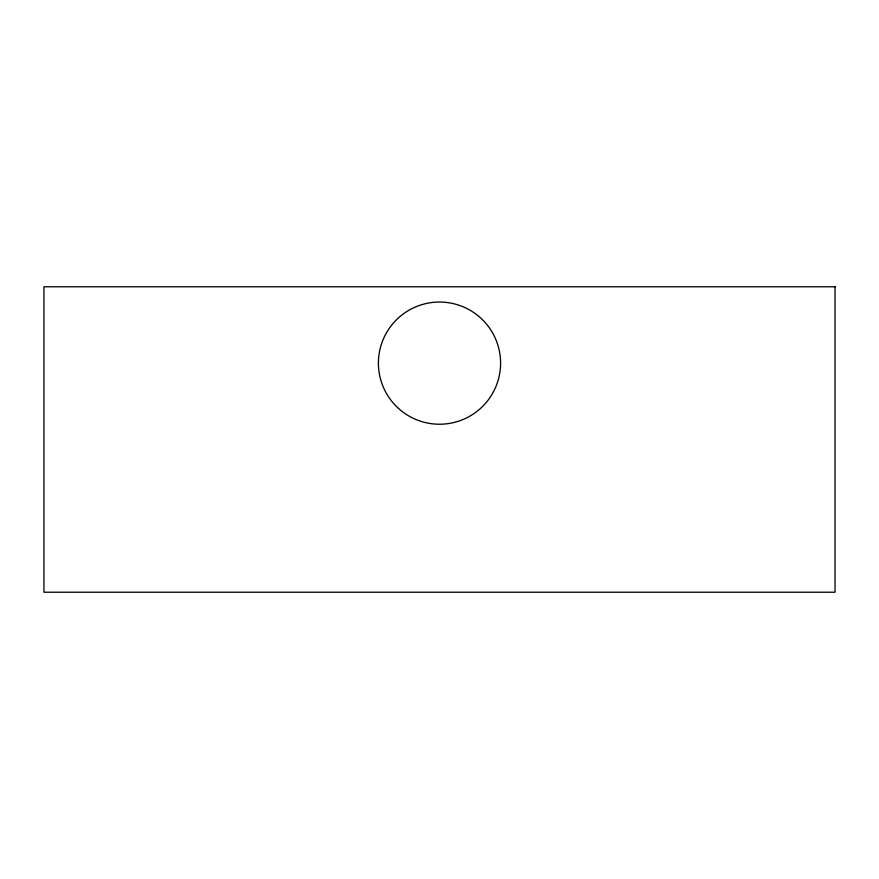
<?xml version="1.0" encoding="UTF-8"?>
<svg xmlns="http://www.w3.org/2000/svg" width="879" height="879" viewBox="0 0 879 879"><rect width="100%" height="100%" fill="white"/><g stroke="black" fill="none" stroke-linecap="round" stroke-linejoin="round"><path stroke-width="1.32" d="M835.05 286.774L43.95 286.774L43.95 592.226L835.05 592.226L835.05 286.774M398.484 408.416A61.09 61.09 0 0 0 499.217 376.014A61.09 61.09 0 0 0 420.799 304.98A61.09 61.09 0 0 0 398.484 408.416"/></g></svg>
